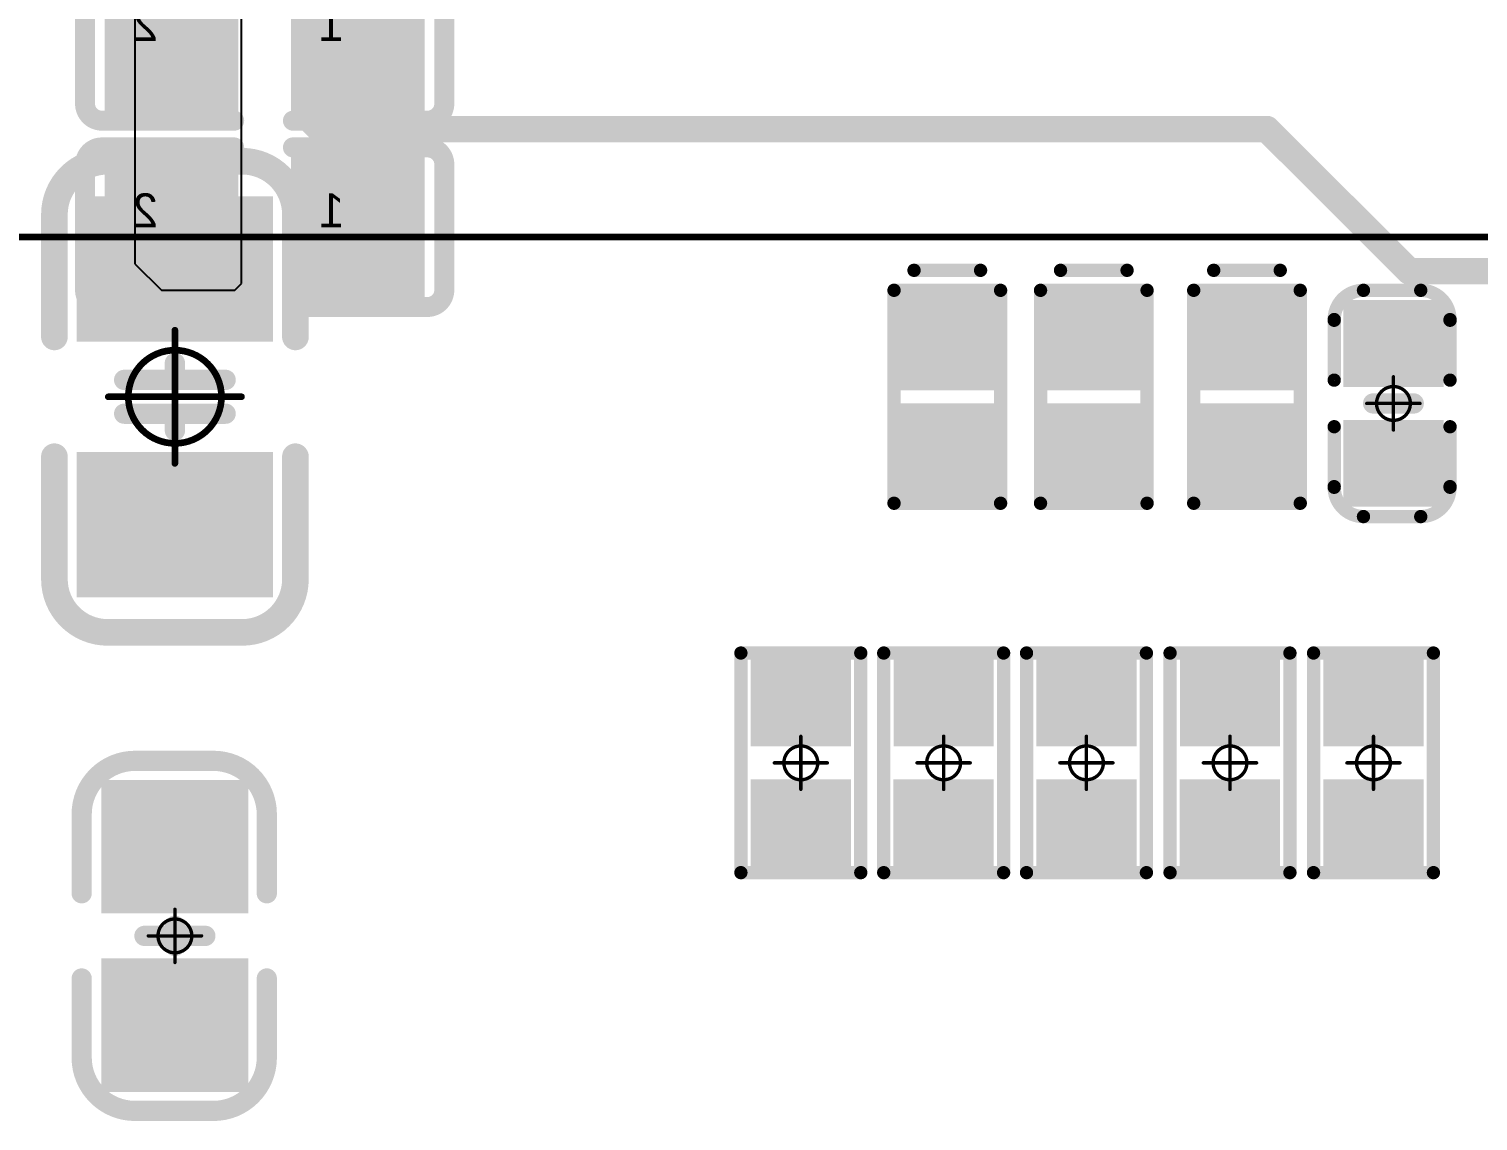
# Model space of a CAD drawing. Header units: millimetres. Extents: x 19.13 to 23.12, y 5.07 to 8.34.
# Drawn here: x 21.397 to 21.8253, y 7.2573 to 7.5803 of the extents above; entities that cross this region are included whole.
import ezdxf

# ---------------------------------------------------------------- set-up
doc = ezdxf.new("R2010")
doc.units = ezdxf.units.MM
doc.header["$MEASUREMENT"] = 0
for name, color, linetype in [('BottomLayer', 5, 'Continuous'), ('BottomOverlay', 54, 'Continuous'), ('BottomPaste', 16, 'Continuous'), ('BottomSolder', 6, 'Continuous'), ('Mechanical15', 56, 'Continuous'), ('Mechanical16', 56, 'Continuous'), ('Mechanical20', 56, 'Continuous'), ('TopLayer', 1, 'Continuous'), ('TopOverlay', 2, 'Continuous'), ('TopPaste', 8, 'Continuous'), ('TopSolder', 216, 'Continuous')]:
    doc.layers.add(name, color=color, linetype=linetype)

# ---------------------------------------------------------------- blocks, each defined once
blk = doc.blocks.new('C0603_B_41')
at = {"layer": 'BottomLayer'}
for points in [[(-0.01181, 0.01771), (-0.04331, 0.01771), (-0.01181, -0.01771), (-0.04331, -0.01771)], [(0.04331, 0.01771), (0.01181, 0.01771), (0.04331, -0.01771), (0.01181, -0.01771)]]:
    blk.add_solid(points, dxfattribs=at)
at = {"layer": 'BottomOverlay', "const_width": 0.00591}
for points in [[(-0.0531, 0.0186, -0.414214), (-0.0481, 0.0236)], [(0.0481, 0.0236, -0.414214), (0.0531, 0.0186)], [(-0.0481, -0.0236, -0.414214), (-0.0531, -0.0186)], [(0.0531, -0.0186, -0.414214), (0.0481, -0.0236)]]:
    blk.add_lwpolyline(points, format="xyb", dxfattribs=at)
for points in [[(-0.00836, 0.0236), (-0.0481, 0.0236)], [(0.0481, 0.0236), (0.00902, 0.0236)], [(-0.0531, 0.0186), (-0.0531, -0.0186)], [(0.0531, 0.0186), (0.0531, -0.0186)], [(-0.00836, -0.0236), (-0.0481, -0.0236)], [(0.0481, -0.0236), (0.00902, -0.0236)]]:
    blk.add_lwpolyline(points, dxfattribs=at)
at = {"layer": 'BottomOverlay', "const_width": 0.00296}
for points in [[(-0.04958, 0.0236, 1), (-0.04662, 0.0236, 1)], [(-0.04958, 0.0236, 1), (-0.04662, 0.0236, 1)], [(-0.00984, 0.0236, 1), (-0.00688, 0.0236, 1)], [(0.00754, 0.0236, 1), (0.0105, 0.0236, 1)], [(0.04662, 0.0236, 1), (0.04958, 0.0236, 1)], [(0.04662, 0.0236, 1), (0.04958, 0.0236, 1)], [(-0.05458, 0.0186, 1), (-0.05162, 0.0186, 1)], [(-0.05458, 0.0186, 1), (-0.05162, 0.0186, 1)], [(0.05162, 0.0186, 1), (0.05458, 0.0186, 1)], [(0.05162, 0.0186, 1), (0.05458, 0.0186, 1)], [(-0.05458, -0.0186, 1), (-0.05162, -0.0186, 1)], [(-0.05458, -0.0186, 1), (-0.05162, -0.0186, 1)], [(0.05162, -0.0186, 1), (0.05458, -0.0186, 1)], [(0.05162, -0.0186, 1), (0.05458, -0.0186, 1)], [(-0.04958, -0.0236, 1), (-0.04662, -0.0236, 1)], [(-0.04958, -0.0236, 1), (-0.04662, -0.0236, 1)], [(-0.00984, -0.0236, 1), (-0.00688, -0.0236, 1)], [(0.00754, -0.0236, 1), (0.0105, -0.0236, 1)], [(0.04662, -0.0236, 1), (0.04958, -0.0236, 1)], [(0.04662, -0.0236, 1), (0.04958, -0.0236, 1)]]:
    blk.add_lwpolyline(points, format="xyb", close=True, dxfattribs=at)
at = {"layer": 'BottomPaste'}
for points in [[(-0.01181, 0.01771), (-0.04331, 0.01771), (-0.01181, -0.01771), (-0.04331, -0.01771)], [(0.04331, 0.01771), (0.01181, 0.01771), (0.04331, -0.01771), (0.01181, -0.01771)]]:
    blk.add_solid(points, dxfattribs=at)
at = {"layer": 'BottomSolder'}
for points in [[(-0.00781, 0.02171), (-0.04731, 0.02171), (-0.00781, -0.02171), (-0.04731, -0.02171)], [(0.04731, 0.02171), (0.00781, 0.02171), (0.04731, -0.02171), (0.00781, -0.02171)]]:
    blk.add_solid(points, dxfattribs=at)
at = {"layer": 'Mechanical16', "const_width": 0.00591}
for points in [[(-0.0531, 0.0186, -0.414214), (-0.0481, 0.0236)], [(0.0481, 0.0236, -0.414214), (0.0531, 0.0186)], [(-0.0481, -0.0236, -0.414214), (-0.0531, -0.0186)], [(0.0531, -0.0186, -0.414214), (0.0481, -0.0236)]]:
    blk.add_lwpolyline(points, format="xyb", dxfattribs=at)
for points in [[(-0.00836, 0.0236), (-0.0481, 0.0236)], [(0.0481, 0.0236), (0.00902, 0.0236)], [(-0.0531, 0.0186), (-0.0531, -0.0186)], [(0.0531, 0.0186), (0.0531, -0.0186)], [(-0.00836, -0.0236), (-0.0481, -0.0236)], [(0.0481, -0.0236), (0.00902, -0.0236)]]:
    blk.add_lwpolyline(points, dxfattribs=at)
at = {"layer": 'Mechanical16', "const_width": 0.00296}
for points in [[(-0.04958, 0.0236, 1), (-0.04662, 0.0236, 1)], [(-0.04958, 0.0236, 1), (-0.04662, 0.0236, 1)], [(-0.00984, 0.0236, 1), (-0.00688, 0.0236, 1)], [(0.00754, 0.0236, 1), (0.0105, 0.0236, 1)], [(0.04662, 0.0236, 1), (0.04958, 0.0236, 1)], [(0.04662, 0.0236, 1), (0.04958, 0.0236, 1)], [(-0.05458, 0.0186, 1), (-0.05162, 0.0186, 1)], [(-0.05458, 0.0186, 1), (-0.05162, 0.0186, 1)], [(0.05162, 0.0186, 1), (0.05458, 0.0186, 1)], [(0.05162, 0.0186, 1), (0.05458, 0.0186, 1)], [(-0.05458, -0.0186, 1), (-0.05162, -0.0186, 1)], [(-0.05458, -0.0186, 1), (-0.05162, -0.0186, 1)], [(0.05162, -0.0186, 1), (0.05458, -0.0186, 1)], [(0.05162, -0.0186, 1), (0.05458, -0.0186, 1)], [(-0.04958, -0.0236, 1), (-0.04662, -0.0236, 1)], [(-0.04958, -0.0236, 1), (-0.04662, -0.0236, 1)], [(-0.00984, -0.0236, 1), (-0.00688, -0.0236, 1)], [(0.00754, -0.0236, 1), (0.0105, -0.0236, 1)], [(0.04662, -0.0236, 1), (0.04958, -0.0236, 1)], [(0.04662, -0.0236, 1), (0.04958, -0.0236, 1)]]:
    blk.add_lwpolyline(points, format="xyb", close=True, dxfattribs=at)
at = {"layer": 'Mechanical20', "text_generation_flag": 2}
for s, p in [('1', (-0.02356, 0)), ('2', (0.03156, 0))]:
    blk.add_text(s, height=0.01, rotation=180, dxfattribs=at).set_placement(p)
blk = doc.blocks.new('C0603_B_42')
at = {"layer": 'BottomLayer'}
for points in [[(-0.01181, 0.01771), (-0.04331, 0.01771), (-0.01181, -0.01771), (-0.04331, -0.01771)], [(0.04331, 0.01771), (0.01181, 0.01771), (0.04331, -0.01771), (0.01181, -0.01771)]]:
    blk.add_solid(points, dxfattribs=at)
at = {"layer": 'BottomOverlay', "const_width": 0.00591}
for points in [[(-0.0531, 0.0186, -0.414214), (-0.0481, 0.0236)], [(0.0481, 0.0236, -0.414214), (0.0531, 0.0186)], [(-0.0481, -0.0236, -0.414214), (-0.0531, -0.0186)], [(0.0531, -0.0186, -0.414214), (0.0481, -0.0236)]]:
    blk.add_lwpolyline(points, format="xyb", dxfattribs=at)
for points in [[(-0.00836, 0.0236), (-0.0481, 0.0236)], [(0.0481, 0.0236), (0.00902, 0.0236)], [(-0.0531, 0.0186), (-0.0531, -0.0186)], [(0.0531, 0.0186), (0.0531, -0.0186)], [(-0.00836, -0.0236), (-0.0481, -0.0236)], [(0.0481, -0.0236), (0.00902, -0.0236)]]:
    blk.add_lwpolyline(points, dxfattribs=at)
at = {"layer": 'BottomOverlay', "const_width": 0.00296}
for points in [[(-0.04958, 0.0236, 1), (-0.04662, 0.0236, 1)], [(-0.04958, 0.0236, 1), (-0.04662, 0.0236, 1)], [(-0.00984, 0.0236, 1), (-0.00688, 0.0236, 1)], [(0.00754, 0.0236, 1), (0.0105, 0.0236, 1)], [(0.04662, 0.0236, 1), (0.04958, 0.0236, 1)], [(0.04662, 0.0236, 1), (0.04958, 0.0236, 1)], [(-0.05458, 0.0186, 1), (-0.05162, 0.0186, 1)], [(-0.05458, 0.0186, 1), (-0.05162, 0.0186, 1)], [(0.05162, 0.0186, 1), (0.05458, 0.0186, 1)], [(0.05162, 0.0186, 1), (0.05458, 0.0186, 1)], [(-0.05458, -0.0186, 1), (-0.05162, -0.0186, 1)], [(-0.05458, -0.0186, 1), (-0.05162, -0.0186, 1)], [(0.05162, -0.0186, 1), (0.05458, -0.0186, 1)], [(0.05162, -0.0186, 1), (0.05458, -0.0186, 1)], [(-0.04958, -0.0236, 1), (-0.04662, -0.0236, 1)], [(-0.04958, -0.0236, 1), (-0.04662, -0.0236, 1)], [(-0.00984, -0.0236, 1), (-0.00688, -0.0236, 1)], [(0.00754, -0.0236, 1), (0.0105, -0.0236, 1)], [(0.04662, -0.0236, 1), (0.04958, -0.0236, 1)], [(0.04662, -0.0236, 1), (0.04958, -0.0236, 1)]]:
    blk.add_lwpolyline(points, format="xyb", close=True, dxfattribs=at)
at = {"layer": 'BottomPaste'}
for points in [[(-0.01181, 0.01771), (-0.04331, 0.01771), (-0.01181, -0.01771), (-0.04331, -0.01771)], [(0.04331, 0.01771), (0.01181, 0.01771), (0.04331, -0.01771), (0.01181, -0.01771)]]:
    blk.add_solid(points, dxfattribs=at)
at = {"layer": 'BottomSolder'}
for points in [[(-0.00781, 0.02171), (-0.04731, 0.02171), (-0.00781, -0.02171), (-0.04731, -0.02171)], [(0.04731, 0.02171), (0.00781, 0.02171), (0.04731, -0.02171), (0.00781, -0.02171)]]:
    blk.add_solid(points, dxfattribs=at)
at = {"layer": 'Mechanical16', "const_width": 0.00591}
for points in [[(-0.0531, 0.0186, -0.414214), (-0.0481, 0.0236)], [(0.0481, 0.0236, -0.414214), (0.0531, 0.0186)], [(-0.0481, -0.0236, -0.414214), (-0.0531, -0.0186)], [(0.0531, -0.0186, -0.414214), (0.0481, -0.0236)]]:
    blk.add_lwpolyline(points, format="xyb", dxfattribs=at)
for points in [[(-0.00836, 0.0236), (-0.0481, 0.0236)], [(0.0481, 0.0236), (0.00902, 0.0236)], [(-0.0531, 0.0186), (-0.0531, -0.0186)], [(0.0531, 0.0186), (0.0531, -0.0186)], [(-0.00836, -0.0236), (-0.0481, -0.0236)], [(0.0481, -0.0236), (0.00902, -0.0236)]]:
    blk.add_lwpolyline(points, dxfattribs=at)
at = {"layer": 'Mechanical16', "const_width": 0.00296}
for points in [[(-0.04958, 0.0236, 1), (-0.04662, 0.0236, 1)], [(-0.04958, 0.0236, 1), (-0.04662, 0.0236, 1)], [(-0.00984, 0.0236, 1), (-0.00688, 0.0236, 1)], [(0.00754, 0.0236, 1), (0.0105, 0.0236, 1)], [(0.04662, 0.0236, 1), (0.04958, 0.0236, 1)], [(0.04662, 0.0236, 1), (0.04958, 0.0236, 1)], [(-0.05458, 0.0186, 1), (-0.05162, 0.0186, 1)], [(-0.05458, 0.0186, 1), (-0.05162, 0.0186, 1)], [(0.05162, 0.0186, 1), (0.05458, 0.0186, 1)], [(0.05162, 0.0186, 1), (0.05458, 0.0186, 1)], [(-0.05458, -0.0186, 1), (-0.05162, -0.0186, 1)], [(-0.05458, -0.0186, 1), (-0.05162, -0.0186, 1)], [(0.05162, -0.0186, 1), (0.05458, -0.0186, 1)], [(0.05162, -0.0186, 1), (0.05458, -0.0186, 1)], [(-0.04958, -0.0236, 1), (-0.04662, -0.0236, 1)], [(-0.04958, -0.0236, 1), (-0.04662, -0.0236, 1)], [(-0.00984, -0.0236, 1), (-0.00688, -0.0236, 1)], [(0.00754, -0.0236, 1), (0.0105, -0.0236, 1)], [(0.04662, -0.0236, 1), (0.04958, -0.0236, 1)], [(0.04662, -0.0236, 1), (0.04958, -0.0236, 1)]]:
    blk.add_lwpolyline(points, format="xyb", close=True, dxfattribs=at)
at = {"layer": 'Mechanical20', "text_generation_flag": 2}
for s, p in [('1', (-0.02356, 0)), ('2', (0.03156, 0))]:
    blk.add_text(s, height=0.01, rotation=180, dxfattribs=at).set_placement(p)
blk = doc.blocks.new('CON_MINIPEX_075_SMT_RA_M2_KEYM_B_B_104')
at = {"layer": 'Mechanical15', "const_width": 0.00197}
blk.add_lwpolyline([(-0.43504, 1.40551), (-0.43504, -1.62205)], dxfattribs=at)
blk = doc.blocks.new('C0402_125')
at = {"layer": 'Mechanical15'}
for points, const_width in [([(0.005, 0, 1), (-0.005, 0, 1)], 0.001), ([(-0.00025, 0.00788, 1), (0.00025, 0.00788, 1)], 0.0005), ([(-0.00812, 0, 1), (-0.00762, 0, 1)], 0.0005), ([(-0.00525, 0, 1), (-0.00475, 0, 1)], 0.0005), ([(0.00475, 0, 1), (0.00525, 0, 1)], 0.0005), ([(0.00763, 0, 1), (0.00813, 0, 1)], 0.0005), ([(-0.00025, -0.00787, 1), (0.00025, -0.00787, 1)], 0.0005)]:
    blk.add_lwpolyline(points, format="xyb", close=True, dxfattribs=dict(at, const_width=const_width))
at = {"layer": 'Mechanical15', "const_width": 0.001}
for points in [[(0, -0.00787), (0, 0.00788)], [(0.00788, 0), (-0.00787, 0)]]:
    blk.add_lwpolyline(points, dxfattribs=at)
at = {"layer": 'TopLayer'}
for points in [[(-0.02657, -0.01082), (-0.00886, -0.01082), (-0.02657, 0.01083), (-0.00886, 0.01083)], [(0.00886, -0.01083), (0.02657, -0.01083), (0.00886, 0.01083), (0.02657, 0.01083)]]:
    blk.add_solid(points, dxfattribs=at)
at = {"layer": 'TopOverlay', "const_width": 0.00394}
for points in [[(-0.03346, 0.00886, -0.414214), (-0.0248, 0.01752)], [(0.0248, 0.01752, -0.414214), (0.03346, 0.00886)], [(-0.0248, -0.01673, -0.414214), (-0.03346, -0.00807)], [(0.03346, -0.00807, -0.414214), (0.0248, -0.01673)]]:
    blk.add_lwpolyline(points, format="xyb", dxfattribs=at)
at = {"layer": 'TopOverlay'}
for points, const_width in [([(-0.02578, 0.01752, 1), (-0.02382, 0.01752, 1)], 0.00197), ([(-0.02559, 0.01752, 1), (-0.02362, 0.01752, 1)], 0.00197), ([(-0.00787, 0.01752, 1), (-0.0059, 0.01752, 1)], 0.00197), ([(0.00591, 0.01752, 1), (0.00787, 0.01752, 1)], 0.00197), ([(0.02362, 0.01752, 1), (0.02559, 0.01752, 1)], 0.00197), ([(0.02382, 0.01752, 1), (0.02579, 0.01752, 1)], 0.00197), ([(-0.03445, 0.00886, 1), (-0.03248, 0.00886, 1)], 0.00197), ([(-0.03445, 0.00886, 1), (-0.03248, 0.00886, 1)], 0.00197), ([(-0.0015, 0.006, 1), (0.0015, 0.006, 1)], 0.003), ([(0.03248, 0.00886, 1), (0.03445, 0.00886, 1)], 0.00197), ([(0.03248, 0.00886, 1), (0.03445, 0.00886, 1)], 0.00197), ([(-0.0015, -0.006, 1), (0.0015, -0.006, 1)], 0.003), ([(-0.03445, -0.00807, 1), (-0.03248, -0.00807, 1)], 0.00197), ([(-0.03445, -0.00807, 1), (-0.03248, -0.00807, 1)], 0.00197), ([(0.03248, -0.00807, 1), (0.03445, -0.00807, 1)], 0.00197), ([(0.03248, -0.00807, 1), (0.03445, -0.00807, 1)], 0.00197), ([(-0.02578, -0.01673, 1), (-0.02382, -0.01673, 1)], 0.00197), ([(-0.02559, -0.01673, 1), (-0.02362, -0.01673, 1)], 0.00197), ([(-0.00787, -0.01673, 1), (-0.0059, -0.01673, 1)], 0.00197), ([(0.00591, -0.01673, 1), (0.00787, -0.01673, 1)], 0.00197), ([(0.02362, -0.01673, 1), (0.02559, -0.01673, 1)], 0.00197), ([(0.02382, -0.01673, 1), (0.02579, -0.01673, 1)], 0.00197)]:
    blk.add_lwpolyline(points, format="xyb", close=True, dxfattribs=dict(at, const_width=const_width))
for points, const_width in [([(-0.00689, 0.01752), (-0.0246, 0.01752)], 0.00394), ([(0.02461, 0.01752), (0.00689, 0.01752)], 0.00394), ([(-0.03346, -0.00807), (-0.03346, 0.00886)], 0.00394), ([(0, -0.006), (0, 0.006)], 0.006), ([(0.03346, -0.00807), (0.03346, 0.00886)], 0.00394), ([(-0.00689, -0.01673), (-0.0246, -0.01673)], 0.00394), ([(0.02461, -0.01673), (0.00689, -0.01673)], 0.00394)]:
    blk.add_lwpolyline(points, dxfattribs=dict(at, const_width=const_width))
at = {"layer": 'TopPaste'}
for points in [[(-0.02657, -0.01082), (-0.00886, -0.01082), (-0.02657, 0.01083), (-0.00886, 0.01083)], [(0.00886, -0.01083), (0.02657, -0.01083), (0.00886, 0.01083), (0.02657, 0.01083)]]:
    blk.add_solid(points, dxfattribs=at)
at = {"layer": 'TopSolder'}
for points in [[(-0.03057, -0.01482), (-0.00486, -0.01482), (-0.03057, 0.01483), (-0.00486, 0.01483)], [(0.00486, -0.01483), (0.03057, -0.01483), (0.00486, 0.01483), (0.03057, 0.01483)]]:
    blk.add_solid(points, dxfattribs=at)
blk = doc.blocks.new('C0603_189')
at = {"layer": 'Mechanical15'}
for points, const_width in [([(0.005, 0, 1), (-0.005, 0, 1)], 0.001), ([(-0.00025, 0.00788, 1), (0.00025, 0.00788, 1)], 0.0005), ([(-0.00812, 0, 1), (-0.00762, 0, 1)], 0.0005), ([(-0.00525, 0, 1), (-0.00475, 0, 1)], 0.0005), ([(0.00475, 0, 1), (0.00525, 0, 1)], 0.0005), ([(0.00763, 0, 1), (0.00813, 0, 1)], 0.0005), ([(-0.00025, -0.00787, 1), (0.00025, -0.00787, 1)], 0.0005)]:
    blk.add_lwpolyline(points, format="xyb", close=True, dxfattribs=dict(at, const_width=const_width))
at = {"layer": 'Mechanical15', "const_width": 0.001}
for points in [[(0, 0.00788), (0, -0.00787)], [(-0.00787, 0), (0.00788, 0)]]:
    blk.add_lwpolyline(points, dxfattribs=at)
at = {"layer": 'TopLayer'}
for points in [[(-0.04213, -0.01772), (-0.01063, -0.01772), (-0.04213, 0.01772), (-0.01063, 0.01772)], [(0.01063, -0.01772), (0.04213, -0.01772), (0.01063, 0.01772), (0.04213, 0.01772)]]:
    blk.add_solid(points, dxfattribs=at)
at = {"layer": 'TopOverlay', "const_width": 0.00598}
for points in [[(-0.05177, 0.01142, -0.414213), (-0.03602, 0.02717)], [(0.03602, 0.02717, -0.414213), (0.05177, 0.01142)], [(-0.03602, -0.02756, -0.414213), (-0.05177, -0.01181)], [(0.05177, -0.01181, -0.414213), (0.03602, -0.02756)]]:
    blk.add_lwpolyline(points, format="xyb", dxfattribs=at)
at = {"layer": 'TopOverlay'}
for points, const_width in [([(-0.03602, 0.02717), (-0.0126, 0.02717)], 0.00598), ([(0.0126, 0.02717), (0.03602, 0.02717)], 0.00598), ([(-0.05177, 0.01142), (-0.05177, -0.01181)], 0.00598), ([(0.05177, 0.01142), (0.05177, -0.01181)], 0.00598), ([(0, 0.009), (0, -0.009)], 0.006), ([(-0.003, 0), (0, 0)], 0.006), ([(0, 0), (0.003, 0)], 0.006), ([(-0.03602, -0.02756), (-0.0126, -0.02756)], 0.00598), ([(0.0126, -0.02756), (0.03602, -0.02756)], 0.00598)]:
    blk.add_lwpolyline(points, dxfattribs=dict(at, const_width=const_width))
for points, const_width in [([(-0.03752, 0.02717, 1), (-0.03453, 0.02717, 1)], 0.00299), ([(-0.03752, 0.02717, 1), (-0.03453, 0.02717, 1)], 0.00299), ([(-0.01409, 0.02717, 1), (-0.0111, 0.02717, 1)], 0.00299), ([(0.0111, 0.02717, 1), (0.01409, 0.02717, 1)], 0.00299), ([(0.03453, 0.02717, 1), (0.03752, 0.02717, 1)], 0.00299), ([(0.03453, 0.02717, 1), (0.03752, 0.02717, 1)], 0.00299), ([(-0.05327, 0.01142, 1), (-0.05028, 0.01142, 1)], 0.00299), ([(-0.05327, 0.01142, 1), (-0.05028, 0.01142, 1)], 0.00299), ([(0.05028, 0.01142, 1), (0.05327, 0.01142, 1)], 0.00299), ([(0.05028, 0.01142, 1), (0.05327, 0.01142, 1)], 0.00299), ([(-0.0015, 0.009, 1), (0.0015, 0.009, 1)], 0.003), ([(-0.0045, 0, 1), (-0.0015, 0, 1)], 0.003), ([(-0.0015, 0, 1), (0.0015, 0, 1)], 0.003), ([(-0.0015, 0, 1), (0.0015, 0, 1)], 0.003), ([(0.0015, 0, 1), (0.0045, 0, 1)], 0.003), ([(-0.0015, -0.009, 1), (0.0015, -0.009, 1)], 0.003), ([(-0.05327, -0.01181, 1), (-0.05028, -0.01181, 1)], 0.00299), ([(-0.05327, -0.01181, 1), (-0.05028, -0.01181, 1)], 0.00299), ([(0.05028, -0.01181, 1), (0.05327, -0.01181, 1)], 0.00299), ([(0.05028, -0.01181, 1), (0.05327, -0.01181, 1)], 0.00299), ([(-0.03752, -0.02756, 1), (-0.03453, -0.02756, 1)], 0.00299), ([(-0.03752, -0.02756, 1), (-0.03453, -0.02756, 1)], 0.00299), ([(-0.01409, -0.02756, 1), (-0.0111, -0.02756, 1)], 0.00299), ([(0.0111, -0.02756, 1), (0.01409, -0.02756, 1)], 0.00299), ([(0.03453, -0.02756, 1), (0.03752, -0.02756, 1)], 0.00299), ([(0.03453, -0.02756, 1), (0.03752, -0.02756, 1)], 0.00299)]:
    blk.add_lwpolyline(points, format="xyb", close=True, dxfattribs=dict(at, const_width=const_width))
at = {"layer": 'TopPaste'}
for points in [[(-0.04213, -0.01772), (-0.01063, -0.01772), (-0.04213, 0.01772), (-0.01063, 0.01772)], [(0.01063, -0.01772), (0.04213, -0.01772), (0.01063, 0.01772), (0.04213, 0.01772)]]:
    blk.add_solid(points, dxfattribs=at)
at = {"layer": 'TopSolder'}
for points in [[(-0.04613, -0.02172), (-0.00663, -0.02172), (-0.04613, 0.02172), (-0.00663, 0.02172)], [(0.00663, -0.02172), (0.04613, -0.02172), (0.00663, 0.02172), (0.04613, 0.02172)]]:
    blk.add_solid(points, dxfattribs=at)
blk = doc.blocks.new('C0805_192')
at = {"layer": 'Mechanical15', "const_width": 0.00197}
for points in [[(0, -0.01969), (0, 0.01969)], [(0, -0.01969), (0, 0.01969)], [(0.01969, 0), (-0.01969, 0)], [(0.01969, 0), (-0.01969, 0)]]:
    blk.add_lwpolyline(points, dxfattribs=at)
at = {"layer": 'Mechanical15'}
for points, const_width in [([(-0.00049, 0.01969, 1), (0.00049, 0.01969, 1)], 0.000984), ([(-0.00049, 0.01969, 1), (0.00049, 0.01969, 1)], 0.000984), ([(0.01378, 0, 1), (-0.01378, 0, 1)], 0.00197), ([(0.01378, 0, 1), (-0.01378, 0, 1)], 0.00197), ([(-0.02018, 0, 1), (-0.01919, 0, 1)], 0.000984), ([(-0.02018, 0, 1), (-0.01919, 0, 1)], 0.000984), ([(-0.01427, 0, 1), (-0.01329, 0, 1)], 0.000984), ([(-0.01427, 0, 1), (-0.01329, 0, 1)], 0.000984), ([(0.01329, 0, 1), (0.01427, 0, 1)], 0.000984), ([(0.01329, 0, 1), (0.01427, 0, 1)], 0.000984), ([(0.01919, 0, 1), (0.02018, 0, 1)], 0.000984), ([(0.01919, 0, 1), (0.02018, 0, 1)], 0.000984), ([(-0.00049, -0.01969, 1), (0.00049, -0.01969, 1)], 0.000984), ([(-0.00049, -0.01969, 1), (0.00049, -0.01969, 1)], 0.000984)]:
    blk.add_lwpolyline(points, format="xyb", close=True, dxfattribs=dict(at, const_width=const_width))
at = {"layer": 'TopLayer'}
for points in [[(-0.0203, -0.025), (-0.0203, 0.025), (-0.0553, -0.025), (-0.0553, 0.025)], [(0.05529, -0.025), (0.05529, 0.025), (0.02029, -0.025), (0.02029, 0.025)]]:
    blk.add_solid(points, dxfattribs=at)
at = {"layer": 'TopOverlay', "const_width": 0.00787}
for points in [[(-0.06969, 0.01988, -0.414213), (-0.05394, 0.03562)], [(0.05393, 0.03562, -0.414213), (0.06968, 0.01988)], [(-0.05394, -0.03563, -0.414213), (-0.06969, -0.01988)], [(0.06968, -0.01988, -0.414213), (0.05393, -0.03563)]]:
    blk.add_lwpolyline(points, format="xyb", dxfattribs=at)
at = {"layer": 'TopOverlay'}
for points, const_width in [([(-0.01772, 0.03562), (-0.05394, 0.03562)], 0.00787), ([(0.05393, 0.03562), (0.01771, 0.03562)], 0.00787), ([(-0.06969, -0.01988), (-0.06969, 0.01988)], 0.00787), ([(0.06968, -0.01988), (0.06968, 0.01988)], 0.00787), ([(-0.005, -0.015), (-0.005, 0.015)], 0.006), ([(0.005, -0.015), (0.005, 0.015)], 0.006), ([(-0.005, 0), (-0.01, 0)], 0.006), ([(0.01, 0), (0.005, 0)], 0.006), ([(-0.01772, -0.03563), (-0.05394, -0.03563)], 0.00787), ([(0.05393, -0.03563), (0.01771, -0.03563)], 0.00787)]:
    blk.add_lwpolyline(points, dxfattribs=dict(at, const_width=const_width))
for points, const_width in [([(-0.05591, 0.03562, 1), (-0.05197, 0.03562, 1)], 0.00394), ([(-0.05591, 0.03562, 1), (-0.05197, 0.03562, 1)], 0.00394), ([(-0.01969, 0.03562, 1), (-0.01575, 0.03562, 1)], 0.00394), ([(0.01574, 0.03562, 1), (0.01968, 0.03562, 1)], 0.00394), ([(0.05196, 0.03562, 1), (0.0559, 0.03562, 1)], 0.00394), ([(0.05196, 0.03562, 1), (0.0559, 0.03562, 1)], 0.00394), ([(-0.07165, 0.01988, 1), (-0.06772, 0.01988, 1)], 0.00394), ([(-0.07165, 0.01988, 1), (-0.06772, 0.01988, 1)], 0.00394), ([(0.06771, 0.01988, 1), (0.07165, 0.01988, 1)], 0.00394), ([(0.06771, 0.01988, 1), (0.07165, 0.01988, 1)], 0.00394), ([(-0.0065, 0.015, 1), (-0.0035, 0.015, 1)], 0.003), ([(0.0035, 0.015, 1), (0.0065, 0.015, 1)], 0.003), ([(-0.0115, 0, 1), (-0.0085, 0, 1)], 0.003), ([(-0.0065, 0, 1), (-0.0035, 0, 1)], 0.003), ([(0.0035, 0, 1), (0.0065, 0, 1)], 0.003), ([(0.0085, 0, 1), (0.0115, 0, 1)], 0.003), ([(-0.0065, -0.015, 1), (-0.0035, -0.015, 1)], 0.003), ([(0.0035, -0.015, 1), (0.0065, -0.015, 1)], 0.003), ([(-0.07165, -0.01988, 1), (-0.06772, -0.01988, 1)], 0.00394), ([(-0.07165, -0.01988, 1), (-0.06772, -0.01988, 1)], 0.00394), ([(0.06771, -0.01988, 1), (0.07165, -0.01988, 1)], 0.00394), ([(0.06771, -0.01988, 1), (0.07165, -0.01988, 1)], 0.00394), ([(-0.05591, -0.03563, 1), (-0.05197, -0.03563, 1)], 0.00394), ([(-0.05591, -0.03563, 1), (-0.05197, -0.03563, 1)], 0.00394), ([(-0.01969, -0.03563, 1), (-0.01575, -0.03563, 1)], 0.00394), ([(0.01574, -0.03563, 1), (0.01968, -0.03563, 1)], 0.00394), ([(0.05196, -0.03563, 1), (0.0559, -0.03563, 1)], 0.00394), ([(0.05196, -0.03563, 1), (0.0559, -0.03563, 1)], 0.00394)]:
    blk.add_lwpolyline(points, format="xyb", close=True, dxfattribs=dict(at, const_width=const_width))
at = {"layer": 'TopPaste'}
for points in [[(-0.0203, -0.025), (-0.0203, 0.025), (-0.0553, -0.025), (-0.0553, 0.025)], [(0.05529, -0.025), (0.05529, 0.025), (0.02029, -0.025), (0.02029, 0.025)]]:
    blk.add_solid(points, dxfattribs=at)
at = {"layer": 'TopSolder'}
for points in [[(-0.0163, -0.029), (-0.0163, 0.029), (-0.0593, -0.029), (-0.0593, 0.029)], [(0.05929, -0.029), (0.05929, 0.029), (0.01629, -0.029), (0.01629, 0.029)]]:
    blk.add_solid(points, dxfattribs=at)
blk = doc.blocks.new('ESD0402_231')
at = {"layer": 'TopLayer'}
for points in [[(-0.02756, 0.01181), (-0.02756, -0.01181), (-0.00591, 0.01181), (-0.00591, -0.01181)], [(0.00591, 0.01181), (0.00591, -0.01181), (0.02756, 0.01181), (0.02756, -0.01181)]]:
    blk.add_solid(points, dxfattribs=at)
at = {"layer": 'TopOverlay', "const_width": 0.00394}
for points in [[(0.0315, 0.01575), (-0.0315, 0.01575)], [(-0.0315, -0.01575), (-0.0315, 0.01575)], [(0.0315, -0.01575), (0.0315, 0.01575)], [(0.0374, -0.00984), (0.0374, 0.00984)], [(0.0315, -0.01575), (-0.0315, -0.01575)]]:
    blk.add_lwpolyline(points, dxfattribs=at)
at = {"layer": 'TopOverlay', "const_width": 0.00197}
for points in [[(-0.03248, 0.01575, 1), (-0.03051, 0.01575, 1)], [(-0.03248, 0.01575, 1), (-0.03051, 0.01575, 1)], [(0.03051, 0.01575, 1), (0.03248, 0.01575, 1)], [(0.03051, 0.01575, 1), (0.03248, 0.01575, 1)], [(0.03642, 0.00984, 1), (0.03839, 0.00984, 1)], [(0.03642, -0.00984, 1), (0.03839, -0.00984, 1)], [(-0.03248, -0.01575, 1), (-0.03051, -0.01575, 1)], [(-0.03248, -0.01575, 1), (-0.03051, -0.01575, 1)], [(0.03051, -0.01575, 1), (0.03248, -0.01575, 1)], [(0.03051, -0.01575, 1), (0.03248, -0.01575, 1)]]:
    blk.add_lwpolyline(points, format="xyb", close=True, dxfattribs=at)
at = {"layer": 'TopPaste'}
for points in [[(-0.02756, 0.01181), (-0.02756, -0.01181), (-0.00591, 0.01181), (-0.00591, -0.01181)], [(0.00591, 0.01181), (0.00591, -0.01181), (0.02756, 0.01181), (0.02756, -0.01181)]]:
    blk.add_solid(points, dxfattribs=at)
at = {"layer": 'TopSolder'}
for points in [[(-0.03156, 0.01581), (-0.03156, -0.01581), (-0.00191, 0.01581), (-0.00191, -0.01581)], [(0.00191, 0.01581), (0.00191, -0.01581), (0.03156, 0.01581), (0.03156, -0.01581)]]:
    blk.add_solid(points, dxfattribs=at)
blk = doc.blocks.new('ESD0402_232')
at = {"layer": 'TopLayer'}
for points in [[(-0.02756, 0.01181), (-0.02756, -0.01181), (-0.00591, 0.01181), (-0.00591, -0.01181)], [(0.00591, 0.01181), (0.00591, -0.01181), (0.02756, 0.01181), (0.02756, -0.01181)]]:
    blk.add_solid(points, dxfattribs=at)
at = {"layer": 'TopOverlay', "const_width": 0.00394}
for points in [[(0.0315, 0.01575), (-0.0315, 0.01575)], [(-0.0315, -0.01575), (-0.0315, 0.01575)], [(0.0315, -0.01575), (0.0315, 0.01575)], [(0.0374, -0.00984), (0.0374, 0.00984)], [(0.0315, -0.01575), (-0.0315, -0.01575)]]:
    blk.add_lwpolyline(points, dxfattribs=at)
at = {"layer": 'TopOverlay', "const_width": 0.00197}
for points in [[(-0.03248, 0.01575, 1), (-0.03051, 0.01575, 1)], [(-0.03248, 0.01575, 1), (-0.03051, 0.01575, 1)], [(0.03051, 0.01575, 1), (0.03248, 0.01575, 1)], [(0.03051, 0.01575, 1), (0.03248, 0.01575, 1)], [(0.03642, 0.00984, 1), (0.03839, 0.00984, 1)], [(0.03642, -0.00984, 1), (0.03839, -0.00984, 1)], [(-0.03248, -0.01575, 1), (-0.03051, -0.01575, 1)], [(-0.03248, -0.01575, 1), (-0.03051, -0.01575, 1)], [(0.03051, -0.01575, 1), (0.03248, -0.01575, 1)], [(0.03051, -0.01575, 1), (0.03248, -0.01575, 1)]]:
    blk.add_lwpolyline(points, format="xyb", close=True, dxfattribs=at)
at = {"layer": 'TopPaste'}
for points in [[(-0.02756, 0.01181), (-0.02756, -0.01181), (-0.00591, 0.01181), (-0.00591, -0.01181)], [(0.00591, 0.01181), (0.00591, -0.01181), (0.02756, 0.01181), (0.02756, -0.01181)]]:
    blk.add_solid(points, dxfattribs=at)
at = {"layer": 'TopSolder'}
for points in [[(-0.03156, 0.01581), (-0.03156, -0.01581), (-0.00191, 0.01581), (-0.00191, -0.01581)], [(0.00191, 0.01581), (0.00191, -0.01581), (0.03156, 0.01581), (0.03156, -0.01581)]]:
    blk.add_solid(points, dxfattribs=at)
blk = doc.blocks.new('ESD0402_233')
at = {"layer": 'TopLayer'}
for points in [[(-0.02756, 0.01181), (-0.02756, -0.01181), (-0.00591, 0.01181), (-0.00591, -0.01181)], [(0.00591, 0.01181), (0.00591, -0.01181), (0.02756, 0.01181), (0.02756, -0.01181)]]:
    blk.add_solid(points, dxfattribs=at)
at = {"layer": 'TopOverlay', "const_width": 0.00394}
for points in [[(0.0315, 0.01575), (-0.0315, 0.01575)], [(-0.0315, -0.01575), (-0.0315, 0.01575)], [(0.0315, -0.01575), (0.0315, 0.01575)], [(0.0374, -0.00984), (0.0374, 0.00984)], [(0.0315, -0.01575), (-0.0315, -0.01575)]]:
    blk.add_lwpolyline(points, dxfattribs=at)
at = {"layer": 'TopOverlay', "const_width": 0.00197}
for points in [[(-0.03248, 0.01575, 1), (-0.03051, 0.01575, 1)], [(-0.03248, 0.01575, 1), (-0.03051, 0.01575, 1)], [(0.03051, 0.01575, 1), (0.03248, 0.01575, 1)], [(0.03051, 0.01575, 1), (0.03248, 0.01575, 1)], [(0.03642, 0.00984, 1), (0.03839, 0.00984, 1)], [(0.03642, -0.00984, 1), (0.03839, -0.00984, 1)], [(-0.03248, -0.01575, 1), (-0.03051, -0.01575, 1)], [(-0.03248, -0.01575, 1), (-0.03051, -0.01575, 1)], [(0.03051, -0.01575, 1), (0.03248, -0.01575, 1)], [(0.03051, -0.01575, 1), (0.03248, -0.01575, 1)]]:
    blk.add_lwpolyline(points, format="xyb", close=True, dxfattribs=at)
at = {"layer": 'TopPaste'}
for points in [[(-0.02756, 0.01181), (-0.02756, -0.01181), (-0.00591, 0.01181), (-0.00591, -0.01181)], [(0.00591, 0.01181), (0.00591, -0.01181), (0.02756, 0.01181), (0.02756, -0.01181)]]:
    blk.add_solid(points, dxfattribs=at)
at = {"layer": 'TopSolder'}
for points in [[(-0.03156, 0.01581), (-0.03156, -0.01581), (-0.00191, 0.01581), (-0.00191, -0.01581)], [(0.00191, 0.01581), (0.00191, -0.01581), (0.03156, 0.01581), (0.03156, -0.01581)]]:
    blk.add_solid(points, dxfattribs=at)
blk = doc.blocks.new('R0402_299')
at = {"layer": 'Mechanical15'}
for points, const_width in [([(0.005, 0, 1), (-0.005, 0, 1)], 0.001), ([(-0.00025, 0.00787, 1), (0.00025, 0.00787, 1)], 0.0005), ([(-0.00812, 0, 1), (-0.00762, 0, 1)], 0.0005), ([(-0.00525, 0, 1), (-0.00475, 0, 1)], 0.0005), ([(0.00475, 0, 1), (0.00525, 0, 1)], 0.0005), ([(0.00762, 0, 1), (0.00812, 0, 1)], 0.0005), ([(-0.00025, -0.00787, 1), (0.00025, -0.00787, 1)], 0.0005)]:
    blk.add_lwpolyline(points, format="xyb", close=True, dxfattribs=dict(at, const_width=const_width))
at = {"layer": 'Mechanical15', "const_width": 0.001}
for points in [[(0, 0.00787), (0, -0.00787)], [(-0.00787, 0), (0.00787, 0)]]:
    blk.add_lwpolyline(points, dxfattribs=at)
at = {"layer": 'TopLayer'}
for points in [[(-0.02657, -0.01082), (-0.00886, -0.01082), (-0.02657, 0.01083), (-0.00886, 0.01083)], [(0.00886, -0.01083), (0.02657, -0.01083), (0.00886, 0.01083), (0.02657, 0.01083)]]:
    blk.add_solid(points, dxfattribs=at)
at = {"layer": 'TopOverlay', "const_width": 0.00394}
for points in [[(-0.03248, 0.01772), (0.03248, 0.01772)], [(-0.03248, 0.01772), (-0.03248, -0.01772)], [(0.03248, 0.01772), (0.03248, -0.01772)], [(-0.03248, -0.01772), (0.03248, -0.01772)]]:
    blk.add_lwpolyline(points, dxfattribs=at)
at = {"layer": 'TopOverlay', "const_width": 0.00197}
for points in [[(-0.03346, 0.01772, 1), (-0.0315, 0.01772, 1)], [(-0.03346, 0.01772, 1), (-0.0315, 0.01772, 1)], [(0.0315, 0.01772, 1), (0.03346, 0.01772, 1)], [(0.0315, 0.01772, 1), (0.03346, 0.01772, 1)], [(-0.03346, -0.01772, 1), (-0.0315, -0.01772, 1)], [(-0.03346, -0.01772, 1), (-0.0315, -0.01772, 1)], [(0.0315, -0.01772, 1), (0.03346, -0.01772, 1)], [(0.0315, -0.01772, 1), (0.03346, -0.01772, 1)]]:
    blk.add_lwpolyline(points, format="xyb", close=True, dxfattribs=at)
at = {"layer": 'TopPaste'}
for points in [[(-0.02657, -0.01082), (-0.00886, -0.01082), (-0.02657, 0.01083), (-0.00886, 0.01083)], [(0.00886, -0.01083), (0.02657, -0.01083), (0.00886, 0.01083), (0.02657, 0.01083)]]:
    blk.add_solid(points, dxfattribs=at)
at = {"layer": 'TopSolder'}
for points in [[(-0.03057, -0.01482), (-0.00486, -0.01482), (-0.03057, 0.01483), (-0.00486, 0.01483)], [(0.00486, -0.01483), (0.03057, -0.01483), (0.00486, 0.01483), (0.03057, 0.01483)]]:
    blk.add_solid(points, dxfattribs=at)
blk = doc.blocks.new('R0402_300')
at = {"layer": 'Mechanical15'}
for points, const_width in [([(0.005, 0, 1), (-0.005, 0, 1)], 0.001), ([(-0.00025, 0.00787, 1), (0.00025, 0.00787, 1)], 0.0005), ([(-0.00812, 0, 1), (-0.00762, 0, 1)], 0.0005), ([(-0.00525, 0, 1), (-0.00475, 0, 1)], 0.0005), ([(0.00475, 0, 1), (0.00525, 0, 1)], 0.0005), ([(0.00762, 0, 1), (0.00812, 0, 1)], 0.0005), ([(-0.00025, -0.00787, 1), (0.00025, -0.00787, 1)], 0.0005)]:
    blk.add_lwpolyline(points, format="xyb", close=True, dxfattribs=dict(at, const_width=const_width))
at = {"layer": 'Mechanical15', "const_width": 0.001}
for points in [[(0, 0.00787), (0, -0.00787)], [(-0.00787, 0), (0.00787, 0)]]:
    blk.add_lwpolyline(points, dxfattribs=at)
at = {"layer": 'TopLayer'}
for points in [[(-0.02657, -0.01082), (-0.00886, -0.01082), (-0.02657, 0.01083), (-0.00886, 0.01083)], [(0.00886, -0.01083), (0.02657, -0.01083), (0.00886, 0.01083), (0.02657, 0.01083)]]:
    blk.add_solid(points, dxfattribs=at)
at = {"layer": 'TopOverlay', "const_width": 0.00394}
for points in [[(-0.03248, 0.01772), (0.03248, 0.01772)], [(-0.03248, 0.01772), (-0.03248, -0.01772)], [(0.03248, 0.01772), (0.03248, -0.01772)], [(-0.03248, -0.01772), (0.03248, -0.01772)]]:
    blk.add_lwpolyline(points, dxfattribs=at)
at = {"layer": 'TopOverlay', "const_width": 0.00197}
for points in [[(-0.03346, 0.01772, 1), (-0.0315, 0.01772, 1)], [(-0.03346, 0.01772, 1), (-0.0315, 0.01772, 1)], [(0.0315, 0.01772, 1), (0.03346, 0.01772, 1)], [(0.0315, 0.01772, 1), (0.03346, 0.01772, 1)], [(-0.03346, -0.01772, 1), (-0.0315, -0.01772, 1)], [(-0.03346, -0.01772, 1), (-0.0315, -0.01772, 1)], [(0.0315, -0.01772, 1), (0.03346, -0.01772, 1)], [(0.0315, -0.01772, 1), (0.03346, -0.01772, 1)]]:
    blk.add_lwpolyline(points, format="xyb", close=True, dxfattribs=at)
at = {"layer": 'TopPaste'}
for points in [[(-0.02657, -0.01082), (-0.00886, -0.01082), (-0.02657, 0.01083), (-0.00886, 0.01083)], [(0.00886, -0.01083), (0.02657, -0.01083), (0.00886, 0.01083), (0.02657, 0.01083)]]:
    blk.add_solid(points, dxfattribs=at)
at = {"layer": 'TopSolder'}
for points in [[(-0.03057, -0.01482), (-0.00486, -0.01482), (-0.03057, 0.01483), (-0.00486, 0.01483)], [(0.00486, -0.01483), (0.03057, -0.01483), (0.00486, 0.01483), (0.03057, 0.01483)]]:
    blk.add_solid(points, dxfattribs=at)
blk = doc.blocks.new('R0402_301')
at = {"layer": 'Mechanical15'}
for points, const_width in [([(0.005, 0, 1), (-0.005, 0, 1)], 0.001), ([(-0.00025, 0.00787, 1), (0.00025, 0.00787, 1)], 0.0005), ([(-0.00812, 0, 1), (-0.00762, 0, 1)], 0.0005), ([(-0.00525, 0, 1), (-0.00475, 0, 1)], 0.0005), ([(0.00475, 0, 1), (0.00525, 0, 1)], 0.0005), ([(0.00762, 0, 1), (0.00812, 0, 1)], 0.0005), ([(-0.00025, -0.00787, 1), (0.00025, -0.00787, 1)], 0.0005)]:
    blk.add_lwpolyline(points, format="xyb", close=True, dxfattribs=dict(at, const_width=const_width))
at = {"layer": 'Mechanical15', "const_width": 0.001}
for points in [[(0, 0.00787), (0, -0.00787)], [(-0.00787, 0), (0.00787, 0)]]:
    blk.add_lwpolyline(points, dxfattribs=at)
at = {"layer": 'TopLayer'}
for points in [[(-0.02657, -0.01082), (-0.00886, -0.01082), (-0.02657, 0.01083), (-0.00886, 0.01083)], [(0.00886, -0.01083), (0.02657, -0.01083), (0.00886, 0.01083), (0.02657, 0.01083)]]:
    blk.add_solid(points, dxfattribs=at)
at = {"layer": 'TopOverlay', "const_width": 0.00394}
for points in [[(-0.03248, 0.01772), (0.03248, 0.01772)], [(-0.03248, 0.01772), (-0.03248, -0.01772)], [(0.03248, 0.01772), (0.03248, -0.01772)], [(-0.03248, -0.01772), (0.03248, -0.01772)]]:
    blk.add_lwpolyline(points, dxfattribs=at)
at = {"layer": 'TopOverlay', "const_width": 0.00197}
for points in [[(-0.03346, 0.01772, 1), (-0.0315, 0.01772, 1)], [(-0.03346, 0.01772, 1), (-0.0315, 0.01772, 1)], [(0.0315, 0.01772, 1), (0.03346, 0.01772, 1)], [(0.0315, 0.01772, 1), (0.03346, 0.01772, 1)], [(-0.03346, -0.01772, 1), (-0.0315, -0.01772, 1)], [(-0.03346, -0.01772, 1), (-0.0315, -0.01772, 1)], [(0.0315, -0.01772, 1), (0.03346, -0.01772, 1)], [(0.0315, -0.01772, 1), (0.03346, -0.01772, 1)]]:
    blk.add_lwpolyline(points, format="xyb", close=True, dxfattribs=at)
at = {"layer": 'TopPaste'}
for points in [[(-0.02657, -0.01082), (-0.00886, -0.01082), (-0.02657, 0.01083), (-0.00886, 0.01083)], [(0.00886, -0.01083), (0.02657, -0.01083), (0.00886, 0.01083), (0.02657, 0.01083)]]:
    blk.add_solid(points, dxfattribs=at)
at = {"layer": 'TopSolder'}
for points in [[(-0.03057, -0.01482), (-0.00486, -0.01482), (-0.03057, 0.01483), (-0.00486, 0.01483)], [(0.00486, -0.01483), (0.03057, -0.01483), (0.00486, 0.01483), (0.03057, 0.01483)]]:
    blk.add_solid(points, dxfattribs=at)
blk = doc.blocks.new('R0402_302')
at = {"layer": 'Mechanical15'}
for points, const_width in [([(0.005, 0, 1), (-0.005, 0, 1)], 0.001), ([(-0.00025, 0.00787, 1), (0.00025, 0.00787, 1)], 0.0005), ([(-0.00812, 0, 1), (-0.00762, 0, 1)], 0.0005), ([(-0.00525, 0, 1), (-0.00475, 0, 1)], 0.0005), ([(0.00475, 0, 1), (0.00525, 0, 1)], 0.0005), ([(0.00762, 0, 1), (0.00812, 0, 1)], 0.0005), ([(-0.00025, -0.00787, 1), (0.00025, -0.00787, 1)], 0.0005)]:
    blk.add_lwpolyline(points, format="xyb", close=True, dxfattribs=dict(at, const_width=const_width))
at = {"layer": 'Mechanical15', "const_width": 0.001}
for points in [[(0, 0.00787), (0, -0.00787)], [(-0.00787, 0), (0.00787, 0)]]:
    blk.add_lwpolyline(points, dxfattribs=at)
at = {"layer": 'TopLayer'}
for points in [[(-0.02657, -0.01082), (-0.00886, -0.01082), (-0.02657, 0.01083), (-0.00886, 0.01083)], [(0.00886, -0.01083), (0.02657, -0.01083), (0.00886, 0.01083), (0.02657, 0.01083)]]:
    blk.add_solid(points, dxfattribs=at)
at = {"layer": 'TopOverlay', "const_width": 0.00394}
for points in [[(-0.03248, 0.01772), (0.03248, 0.01772)], [(-0.03248, 0.01772), (-0.03248, -0.01772)], [(0.03248, 0.01772), (0.03248, -0.01772)], [(-0.03248, -0.01772), (0.03248, -0.01772)]]:
    blk.add_lwpolyline(points, dxfattribs=at)
at = {"layer": 'TopOverlay', "const_width": 0.00197}
for points in [[(-0.03346, 0.01772, 1), (-0.0315, 0.01772, 1)], [(-0.03346, 0.01772, 1), (-0.0315, 0.01772, 1)], [(0.0315, 0.01772, 1), (0.03346, 0.01772, 1)], [(0.0315, 0.01772, 1), (0.03346, 0.01772, 1)], [(-0.03346, -0.01772, 1), (-0.0315, -0.01772, 1)], [(-0.03346, -0.01772, 1), (-0.0315, -0.01772, 1)], [(0.0315, -0.01772, 1), (0.03346, -0.01772, 1)], [(0.0315, -0.01772, 1), (0.03346, -0.01772, 1)]]:
    blk.add_lwpolyline(points, format="xyb", close=True, dxfattribs=at)
at = {"layer": 'TopPaste'}
for points in [[(-0.02657, -0.01082), (-0.00886, -0.01082), (-0.02657, 0.01083), (-0.00886, 0.01083)], [(0.00886, -0.01083), (0.02657, -0.01083), (0.00886, 0.01083), (0.02657, 0.01083)]]:
    blk.add_solid(points, dxfattribs=at)
at = {"layer": 'TopSolder'}
for points in [[(-0.03057, -0.01482), (-0.00486, -0.01482), (-0.03057, 0.01483), (-0.00486, 0.01483)], [(0.00486, -0.01483), (0.03057, -0.01483), (0.00486, 0.01483), (0.03057, 0.01483)]]:
    blk.add_solid(points, dxfattribs=at)
blk = doc.blocks.new('R0402_303')
at = {"layer": 'Mechanical15'}
for points, const_width in [([(0.005, 0, 1), (-0.005, 0, 1)], 0.001), ([(-0.00025, 0.00787, 1), (0.00025, 0.00787, 1)], 0.0005), ([(-0.00812, 0, 1), (-0.00762, 0, 1)], 0.0005), ([(-0.00525, 0, 1), (-0.00475, 0, 1)], 0.0005), ([(0.00475, 0, 1), (0.00525, 0, 1)], 0.0005), ([(0.00762, 0, 1), (0.00812, 0, 1)], 0.0005), ([(-0.00025, -0.00787, 1), (0.00025, -0.00787, 1)], 0.0005)]:
    blk.add_lwpolyline(points, format="xyb", close=True, dxfattribs=dict(at, const_width=const_width))
at = {"layer": 'Mechanical15', "const_width": 0.001}
for points in [[(0, 0.00787), (0, -0.00787)], [(-0.00787, 0), (0.00787, 0)]]:
    blk.add_lwpolyline(points, dxfattribs=at)
at = {"layer": 'TopLayer'}
for points in [[(-0.02657, -0.01082), (-0.00886, -0.01082), (-0.02657, 0.01083), (-0.00886, 0.01083)], [(0.00886, -0.01083), (0.02657, -0.01083), (0.00886, 0.01083), (0.02657, 0.01083)]]:
    blk.add_solid(points, dxfattribs=at)
at = {"layer": 'TopOverlay', "const_width": 0.00394}
for points in [[(-0.03248, 0.01772), (0.03248, 0.01772)], [(-0.03248, 0.01772), (-0.03248, -0.01772)], [(0.03248, 0.01772), (0.03248, -0.01772)], [(-0.03248, -0.01772), (0.03248, -0.01772)]]:
    blk.add_lwpolyline(points, dxfattribs=at)
at = {"layer": 'TopOverlay', "const_width": 0.00197}
for points in [[(-0.03346, 0.01772, 1), (-0.0315, 0.01772, 1)], [(-0.03346, 0.01772, 1), (-0.0315, 0.01772, 1)], [(0.0315, 0.01772, 1), (0.03346, 0.01772, 1)], [(0.0315, 0.01772, 1), (0.03346, 0.01772, 1)], [(-0.03346, -0.01772, 1), (-0.0315, -0.01772, 1)], [(-0.03346, -0.01772, 1), (-0.0315, -0.01772, 1)], [(0.0315, -0.01772, 1), (0.03346, -0.01772, 1)], [(0.0315, -0.01772, 1), (0.03346, -0.01772, 1)]]:
    blk.add_lwpolyline(points, format="xyb", close=True, dxfattribs=at)
at = {"layer": 'TopPaste'}
for points in [[(-0.02657, -0.01082), (-0.00886, -0.01082), (-0.02657, 0.01083), (-0.00886, 0.01083)], [(0.00886, -0.01083), (0.02657, -0.01083), (0.00886, 0.01083), (0.02657, 0.01083)]]:
    blk.add_solid(points, dxfattribs=at)
at = {"layer": 'TopSolder'}
for points in [[(-0.03057, -0.01482), (-0.00486, -0.01482), (-0.03057, 0.01483), (-0.00486, 0.01483)], [(0.00486, -0.01483), (0.03057, -0.01483), (0.00486, 0.01483), (0.03057, 0.01483)]]:
    blk.add_solid(points, dxfattribs=at)
blk = doc.blocks.new('TF_1_451')
at = {"layer": 'TopOverlay', "const_width": 0.00787}
for points in [[(0.32425, 0.28464), (0.32425, 0.0428)], [(0.32425, 0.0428), (0.28225, 0.0008)], [(0.28225, 0.0008), (0.28225, -0.2792)], [(0.28225, -0.2792), (0.27825, -0.2832)], [(-0.19455, -0.2832), (0.27825, -0.2832)]]:
    blk.add_lwpolyline(points, dxfattribs=at)
at = {"layer": 'TopOverlay', "const_width": 0.00394}
for points in [[(0.32228, 0.0428, 1), (0.32622, 0.0428, 1)], [(0.32228, 0.0428, 1), (0.32622, 0.0428, 1)], [(0.28028, 0.0008, 1), (0.28422, 0.0008, 1)], [(0.28028, 0.0008, 1), (0.28422, 0.0008, 1)], [(0.28028, -0.2792, 1), (0.28422, -0.2792, 1)], [(0.28028, -0.2792, 1), (0.28422, -0.2792, 1)], [(0.27628, -0.2832, 1), (0.28022, -0.2832, 1)], [(0.27628, -0.2832, 1), (0.28022, -0.2832, 1)]]:
    blk.add_lwpolyline(points, format="xyb", close=True, dxfattribs=at)

msp = doc.modelspace()

# ---------------------------------------------------------------- linework, layer by layer
at = {"layer": 'BottomLayer'}
for p, q in [((21.4283, 7.69988), (21.4283, 7.51091)), ((21.45979, 7.505), (21.45979, 7.59949)), ((21.4283, 7.51091), (21.43617, 7.50303)), ((21.43617, 7.50303), (21.45782, 7.50303)), ((21.45782, 7.50303), (21.45979, 7.505))]:
    msp.add_line(p, q, dxfattribs=at)

# ---------------------------------------------------------------- block references
for name, p, rotation in [('TF_1_451', (21.76215, 7.83295), 270), ('C0603_B_41', (21.46665, 7.57681), 180), ('C0603_B_42', (21.46665, 7.5217), 180), ('C0805_192', (21.44011, 7.47154), 90), ('CON_MINIPEX_075_SMT_RA_M2_KEYM_B_B_104', (20.91058, 7.08374), 270), ('ESD0402_233', (21.66845, 7.47154), 90), ('ESD0402_232', (21.71176, 7.47154), 90), ('ESD0402_231', (21.75704, 7.47154), 90), ('C0402_125', (21.80034, 7.46957), 90), ('R0402_303', (21.62515, 7.36327), 270), ('R0402_302', (21.66737, 7.36327), 270), ('R0402_299', (21.70959, 7.36327), 270), ('R0402_300', (21.75202, 7.36327), 270), ('R0402_301', (21.79444, 7.36327), 270), ('C0603_189', (21.44011, 7.31209), 270)]:
    msp.add_blockref(name, p, dxfattribs=dict(rotation=rotation))

doc.saveas('drawing.dxf')
